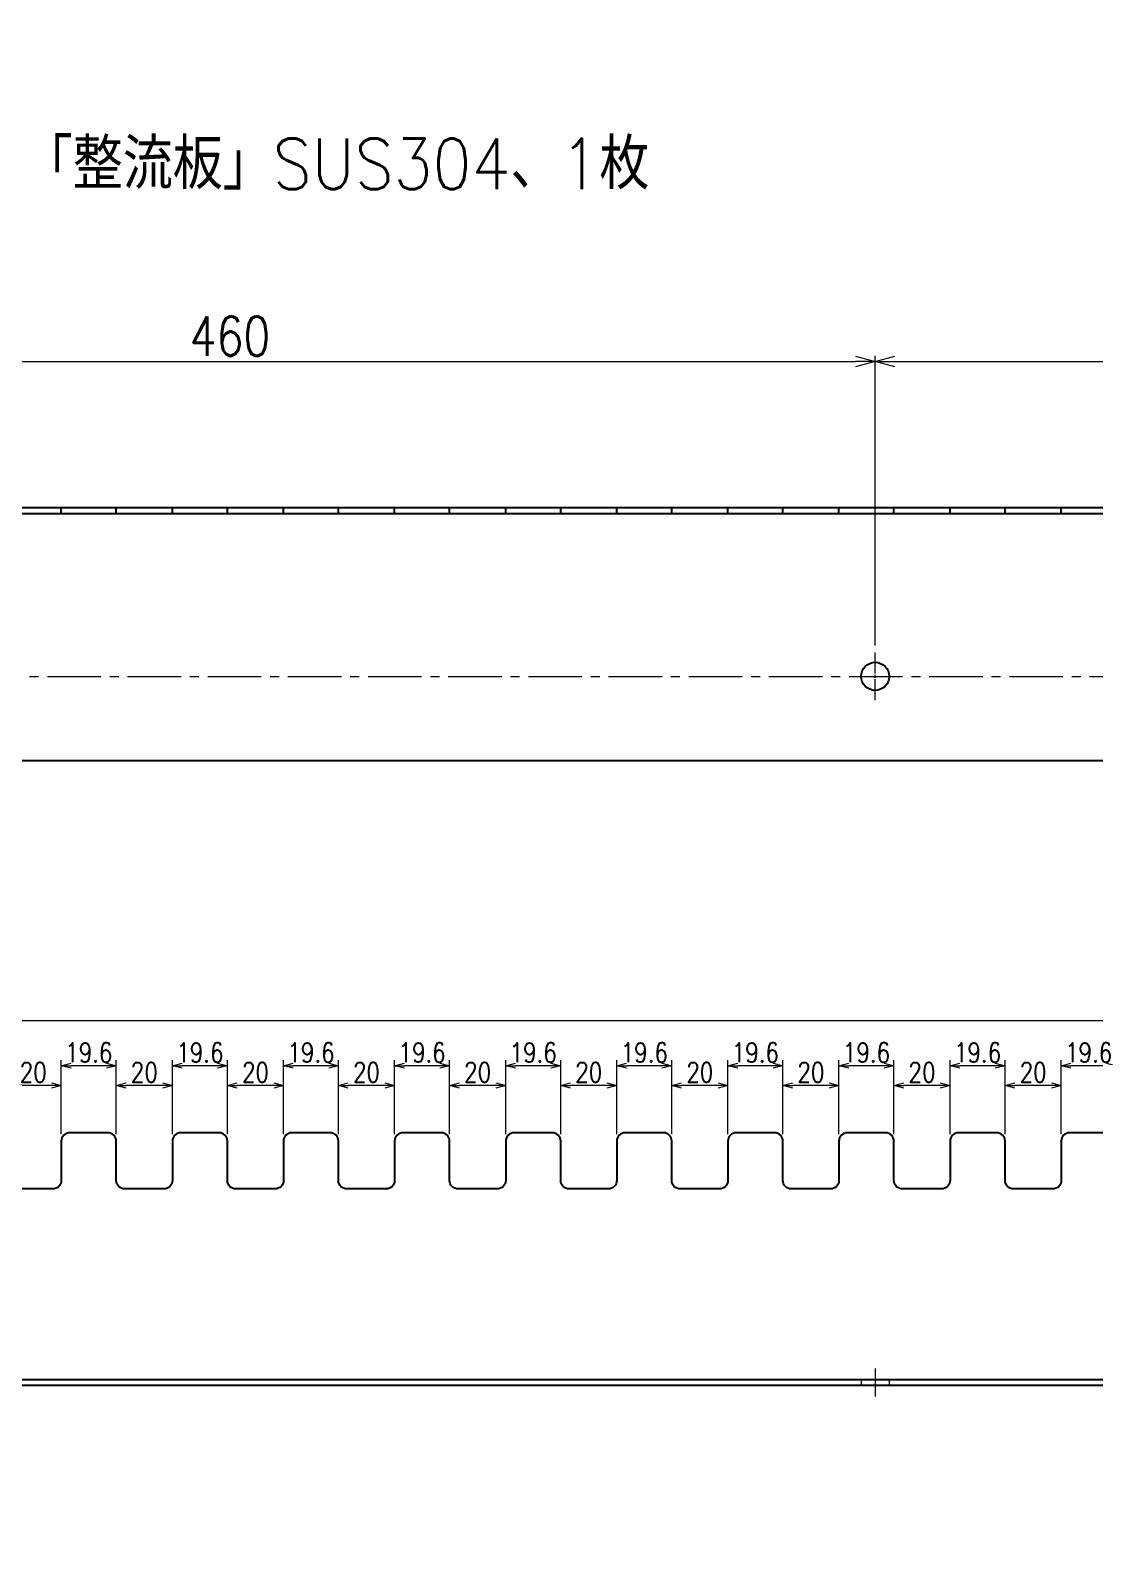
# Model space of a CAD drawing. Header units: millimetres. Extents: x 0 to 70370, y 0 to 11543.
# Drawn here: x 22884 to 23263, y 1950 to 2490 of the extents above; entities that cross this region are included whole.
import ezdxf
from ezdxf import colors
from ezdxf.entities.mleader import LeaderData, LeaderLine
from ezdxf.enums import TextEntityAlignment as Align
from ezdxf.math import Vec2, Vec3

# ---------------------------------------------------------------- set-up
doc = ezdxf.new("R2010")
doc.units = ezdxf.units.MM
doc.linetypes.add('CENTER2', pattern=[28.575, 19.05, -3.175, 3.175, -3.175])
doc.linetypes.add('HIDDEN2', pattern=[4.7625, 3.175, -1.5875])
for name, color, linetype, lineweight in [('01_外形線', 7, 'Continuous', 25), ('03_かくれ線', 6, 'HIDDEN2', 13), ('04_中心線', 1, 'CENTER2', 9), ('06_文字', 7, 'Continuous', 13), ('07_寸法線', 3, 'Continuous', 9)]:
    doc.layers.add(name, color=color, linetype=linetype, lineweight=lineweight)
doc.styles.add('KSS_TXT', font='txt.shx', dxfattribs={"bigfont": 'extfont2.shx'})
doc.styles.get("Standard").update_dxf_attribs({"font": 'arial.ttf'})
doc.styles.add('寸法用', font='simplex.shx', dxfattribs={"width": 0.8, "bigfont": '@extfont2.shx'})
doc.dimstyles.new('機械製図用', dxfattribs={"dimtxt": 3.5, "dimasz": 3.5, "dimexe": 2, "dimexo": 0, "dimgap": 1.2, "dimtad": 1, "dimdsep": 46, "dimtxsty": '寸法用', "dimblk": 'OPEN30', "dimcen": 0, "dimclrd": 256, "dimclre": 256, "dimclrt": 7, "dimazin": 2, "dimtm": 1e-09, "dimtfac": 0.75, "dimtmove": 0, "dimatfit": 3, "dimldrblk": 'OPEN30', "dimfxl": 1, "dimlwd": -1, "dimlwe": -1, "dimarcsym": 0})

# ---------------------------------------------------------------- blocks, each defined once
blk = doc.blocks.new('_Open30')
at = {"color": 0, "linetype": 'ByBlock', "lineweight": -2}
for p, q in [((-1, 0.268), (0, 0)), ((0, 0), (-1, -0.268)), ((0, 0), (-1, 0))]:
    blk.add_line(p, q, dxfattribs=at)
blk = doc.blocks.new('*D2569')
at = {"layer": '07_寸法線', "transparency": 16777216}
for p, q in [((22674.99, 2079.28), (22674.99, 2138.82)), ((22681.99, 2136.82), (24354.99, 2136.82)), ((24361.99, 2099.34), (24361.99, 2138.82))]:
    blk.add_line(p, q, dxfattribs=at)
at = {"layer": 'Defpoints', "color": 0, "transparency": 16777216}
for p in [(24361.99, 2136.82), (24361.99, 2096.84), (22674.99, 2076.78)]:
    blk.add_point(p, dxfattribs=at)
at = {"layer": '07_寸法線', "transparency": 16777216, "xscale": 7, "yscale": 7, "zscale": 7, "rotation": 180}
blk.add_blockref('_Open30', (22674.99, 2136.82), dxfattribs=at)
at = {"layer": '07_寸法線', "transparency": 16777216, "xscale": 7, "yscale": 7, "zscale": 7}
blk.add_blockref('_Open30', (24361.99, 2136.82), dxfattribs=at)
at = {"layer": '07_寸法線', "color": 7, "transparency": 16777216, "insert": (23518.49, 2145.82), "char_height": 14, "attachment_point": 5, "style": '寸法用'}
blk.add_mtext('1687', dxfattribs=at)
blk = doc.blocks.new('*D2560')
at = {"layer": '07_寸法線', "transparency": 16777216}
for p, q in [((23184.99, 2270.43), (23184.99, 2373.64)), ((23851.99, 2270.43), (23851.99, 2373.64)), ((23191.99, 2371.64), (23844.99, 2371.64))]:
    blk.add_line(p, q, dxfattribs=at)
at = {"layer": 'Defpoints', "color": 0, "transparency": 16777216}
for p in [(23851.99, 2371.64), (23184.99, 2267.93), (23851.99, 2267.93)]:
    blk.add_point(p, dxfattribs=at)
at = {"layer": '07_寸法線', "transparency": 16777216, "xscale": 7, "yscale": 7, "zscale": 7, "rotation": 180}
blk.add_blockref('_Open30', (23184.99, 2371.64), dxfattribs=at)
at = {"layer": '07_寸法線', "transparency": 16777216, "xscale": 7, "yscale": 7, "zscale": 7}
blk.add_blockref('_Open30', (23851.99, 2371.64), dxfattribs=at)
at = {"layer": '07_寸法線', "color": 7, "transparency": 16777216, "insert": (23518.49, 2380.64), "char_height": 14, "attachment_point": 5, "style": '寸法用'}
blk.add_mtext('667', dxfattribs=at)
blk = doc.blocks.new('*D2561')
at = {"layer": '07_寸法線', "transparency": 16777216}
for p, q in [((22724.99, 2270.43), (22724.99, 2373.64)), ((23184.99, 2270.43), (23184.99, 2373.64)), ((22731.99, 2371.64), (23177.99, 2371.64))]:
    blk.add_line(p, q, dxfattribs=at)
at = {"layer": 'Defpoints', "color": 0, "transparency": 16777216}
for p in [(23184.99, 2371.64), (22724.99, 2267.93), (23184.99, 2267.93)]:
    blk.add_point(p, dxfattribs=at)
at = {"layer": '07_寸法線', "transparency": 16777216, "xscale": 7, "yscale": 7, "zscale": 7, "rotation": 180}
blk.add_blockref('_Open30', (22724.99, 2371.64), dxfattribs=at)
at = {"layer": '07_寸法線', "transparency": 16777216, "xscale": 7, "yscale": 7, "zscale": 7}
blk.add_blockref('_Open30', (23184.99, 2371.64), dxfattribs=at)
at = {"layer": '07_寸法線', "color": 7, "transparency": 16777216, "insert": (22954.99, 2380.64), "char_height": 14, "attachment_point": 5, "style": '寸法用'}
blk.add_mtext('460', dxfattribs=at)
blk = doc.blocks.new('*D2494')
at = {"layer": '07_寸法線', "transparency": 16777216}
for p, q in [((22874.89, 2099.28), (22874.89, 2115.64)), ((22894.89, 2096.28), (22894.89, 2115.64)), ((22891.39, 2113.64), (22878.39, 2113.64))]:
    blk.add_line(p, q, dxfattribs=at)
at = {"layer": 'Defpoints', "color": 0, "transparency": 16777216}
for p in [(22874.89, 2113.64), (22874.89, 2096.78), (22894.89, 2093.78)]:
    blk.add_point(p, dxfattribs=at)
at = {"layer": '07_寸法線', "transparency": 16777216, "xscale": 3.5, "yscale": 3.5, "zscale": 3.5, "rotation": 180}
blk.add_blockref('_Open30', (22874.89, 2113.64), dxfattribs=at)
at = {"layer": '07_寸法線', "transparency": 16777216, "xscale": 3.5, "yscale": 3.5, "zscale": 3.5}
blk.add_blockref('_Open30', (22894.89, 2113.64), dxfattribs=at)
at = {"layer": '07_寸法線', "color": 7, "transparency": 16777216, "insert": (22884.89, 2118.34), "char_height": 7, "attachment_point": 5, "style": '寸法用'}
blk.add_mtext('20', dxfattribs=at)
blk = doc.blocks.new('*D2495')
at = {"layer": '07_寸法線', "transparency": 16777216}
for p, q in [((22894.89, 2096.28), (22894.89, 2122.68)), ((22910.99, 2120.68), (22898.39, 2120.68)), ((22914.49, 2096.28), (22914.49, 2122.68))]:
    blk.add_line(p, q, dxfattribs=at)
at = {"layer": 'Defpoints', "color": 0, "transparency": 16777216}
for p in [(22894.89, 2120.68), (22894.89, 2093.78), (22914.49, 2093.78)]:
    blk.add_point(p, dxfattribs=at)
at = {"layer": '07_寸法線', "transparency": 16777216, "xscale": 3.5, "yscale": 3.5, "zscale": 3.5, "rotation": 180}
blk.add_blockref('_Open30', (22894.89, 2120.68), dxfattribs=at)
at = {"layer": '07_寸法線', "transparency": 16777216, "xscale": 3.5, "yscale": 3.5, "zscale": 3.5}
blk.add_blockref('_Open30', (22914.49, 2120.68), dxfattribs=at)
at = {"layer": '07_寸法線', "color": 7, "transparency": 16777216, "insert": (22904.69, 2125.38), "char_height": 7, "attachment_point": 5, "style": '寸法用'}
blk.add_mtext('19.6', dxfattribs=at)
blk = doc.blocks.new('*D2496')
at = {"layer": '07_寸法線', "transparency": 16777216}
for p, q in [((22914.49, 2099.28), (22914.49, 2115.64)), ((22934.49, 2096.28), (22934.49, 2115.64)), ((22930.99, 2113.64), (22917.99, 2113.64))]:
    blk.add_line(p, q, dxfattribs=at)
at = {"layer": 'Defpoints', "color": 0, "transparency": 16777216}
for p in [(22914.49, 2113.64), (22914.49, 2096.78), (22934.49, 2093.78)]:
    blk.add_point(p, dxfattribs=at)
at = {"layer": '07_寸法線', "transparency": 16777216, "xscale": 3.5, "yscale": 3.5, "zscale": 3.5, "rotation": 180}
blk.add_blockref('_Open30', (22914.49, 2113.64), dxfattribs=at)
at = {"layer": '07_寸法線', "transparency": 16777216, "xscale": 3.5, "yscale": 3.5, "zscale": 3.5}
blk.add_blockref('_Open30', (22934.49, 2113.64), dxfattribs=at)
at = {"layer": '07_寸法線', "color": 7, "transparency": 16777216, "insert": (22924.49, 2118.34), "char_height": 7, "attachment_point": 5, "style": '寸法用'}
blk.add_mtext('20', dxfattribs=at)
blk = doc.blocks.new('*D2497')
at = {"layer": '07_寸法線', "transparency": 16777216}
for p, q in [((22934.49, 2096.28), (22934.49, 2122.68)), ((22950.59, 2120.68), (22937.99, 2120.68)), ((22954.09, 2096.28), (22954.09, 2122.68))]:
    blk.add_line(p, q, dxfattribs=at)
at = {"layer": 'Defpoints', "color": 0, "transparency": 16777216}
for p in [(22934.49, 2120.68), (22934.49, 2093.78), (22954.09, 2093.78)]:
    blk.add_point(p, dxfattribs=at)
at = {"layer": '07_寸法線', "transparency": 16777216, "xscale": 3.5, "yscale": 3.5, "zscale": 3.5, "rotation": 180}
blk.add_blockref('_Open30', (22934.49, 2120.68), dxfattribs=at)
at = {"layer": '07_寸法線', "transparency": 16777216, "xscale": 3.5, "yscale": 3.5, "zscale": 3.5}
blk.add_blockref('_Open30', (22954.09, 2120.68), dxfattribs=at)
at = {"layer": '07_寸法線', "color": 7, "transparency": 16777216, "insert": (22944.29, 2125.38), "char_height": 7, "attachment_point": 5, "style": '寸法用'}
blk.add_mtext('19.6', dxfattribs=at)
blk = doc.blocks.new('*D2498')
at = {"layer": '07_寸法線', "transparency": 16777216}
for p, q in [((22954.09, 2099.28), (22954.09, 2115.64)), ((22974.09, 2096.28), (22974.09, 2115.64)), ((22970.59, 2113.64), (22957.59, 2113.64))]:
    blk.add_line(p, q, dxfattribs=at)
at = {"layer": 'Defpoints', "color": 0, "transparency": 16777216}
for p in [(22954.09, 2113.64), (22954.09, 2096.78), (22974.09, 2093.78)]:
    blk.add_point(p, dxfattribs=at)
at = {"layer": '07_寸法線', "transparency": 16777216, "xscale": 3.5, "yscale": 3.5, "zscale": 3.5, "rotation": 180}
blk.add_blockref('_Open30', (22954.09, 2113.64), dxfattribs=at)
at = {"layer": '07_寸法線', "transparency": 16777216, "xscale": 3.5, "yscale": 3.5, "zscale": 3.5}
blk.add_blockref('_Open30', (22974.09, 2113.64), dxfattribs=at)
at = {"layer": '07_寸法線', "color": 7, "transparency": 16777216, "insert": (22964.09, 2118.34), "char_height": 7, "attachment_point": 5, "style": '寸法用'}
blk.add_mtext('20', dxfattribs=at)
blk = doc.blocks.new('*D2499')
at = {"layer": '07_寸法線', "transparency": 16777216}
for p, q in [((22974.09, 2096.28), (22974.09, 2122.68)), ((22990.19, 2120.68), (22977.59, 2120.68)), ((22993.69, 2096.28), (22993.69, 2122.68))]:
    blk.add_line(p, q, dxfattribs=at)
at = {"layer": 'Defpoints', "color": 0, "transparency": 16777216}
for p in [(22974.09, 2120.68), (22974.09, 2093.78), (22993.69, 2093.78)]:
    blk.add_point(p, dxfattribs=at)
at = {"layer": '07_寸法線', "transparency": 16777216, "xscale": 3.5, "yscale": 3.5, "zscale": 3.5, "rotation": 180}
blk.add_blockref('_Open30', (22974.09, 2120.68), dxfattribs=at)
at = {"layer": '07_寸法線', "transparency": 16777216, "xscale": 3.5, "yscale": 3.5, "zscale": 3.5}
blk.add_blockref('_Open30', (22993.69, 2120.68), dxfattribs=at)
at = {"layer": '07_寸法線', "color": 7, "transparency": 16777216, "insert": (22983.89, 2125.38), "char_height": 7, "attachment_point": 5, "style": '寸法用'}
blk.add_mtext('19.6', dxfattribs=at)
blk = doc.blocks.new('*D2500')
at = {"layer": '07_寸法線', "transparency": 16777216}
for p, q in [((22993.69, 2099.28), (22993.69, 2115.64)), ((23013.69, 2096.28), (23013.69, 2115.64)), ((23010.19, 2113.64), (22997.19, 2113.64))]:
    blk.add_line(p, q, dxfattribs=at)
at = {"layer": 'Defpoints', "color": 0, "transparency": 16777216}
for p in [(22993.69, 2113.64), (22993.69, 2096.78), (23013.69, 2093.78)]:
    blk.add_point(p, dxfattribs=at)
at = {"layer": '07_寸法線', "transparency": 16777216, "xscale": 3.5, "yscale": 3.5, "zscale": 3.5, "rotation": 180}
blk.add_blockref('_Open30', (22993.69, 2113.64), dxfattribs=at)
at = {"layer": '07_寸法線', "transparency": 16777216, "xscale": 3.5, "yscale": 3.5, "zscale": 3.5}
blk.add_blockref('_Open30', (23013.69, 2113.64), dxfattribs=at)
at = {"layer": '07_寸法線', "color": 7, "transparency": 16777216, "insert": (23003.69, 2118.34), "char_height": 7, "attachment_point": 5, "style": '寸法用'}
blk.add_mtext('20', dxfattribs=at)
blk = doc.blocks.new('*D2501')
at = {"layer": '07_寸法線', "transparency": 16777216}
for p, q in [((23013.69, 2096.28), (23013.69, 2122.68)), ((23029.79, 2120.68), (23017.19, 2120.68)), ((23033.29, 2096.28), (23033.29, 2122.68))]:
    blk.add_line(p, q, dxfattribs=at)
at = {"layer": 'Defpoints', "color": 0, "transparency": 16777216}
for p in [(23013.69, 2120.68), (23013.69, 2093.78), (23033.29, 2093.78)]:
    blk.add_point(p, dxfattribs=at)
at = {"layer": '07_寸法線', "transparency": 16777216, "xscale": 3.5, "yscale": 3.5, "zscale": 3.5, "rotation": 180}
blk.add_blockref('_Open30', (23013.69, 2120.68), dxfattribs=at)
at = {"layer": '07_寸法線', "transparency": 16777216, "xscale": 3.5, "yscale": 3.5, "zscale": 3.5}
blk.add_blockref('_Open30', (23033.29, 2120.68), dxfattribs=at)
at = {"layer": '07_寸法線', "color": 7, "transparency": 16777216, "insert": (23023.49, 2125.38), "char_height": 7, "attachment_point": 5, "style": '寸法用'}
blk.add_mtext('19.6', dxfattribs=at)
blk = doc.blocks.new('*D2502')
at = {"layer": '07_寸法線', "transparency": 16777216}
for p, q in [((23033.29, 2099.28), (23033.29, 2115.64)), ((23053.29, 2096.28), (23053.29, 2115.64)), ((23049.79, 2113.64), (23036.79, 2113.64))]:
    blk.add_line(p, q, dxfattribs=at)
at = {"layer": 'Defpoints', "color": 0, "transparency": 16777216}
for p in [(23033.29, 2113.64), (23033.29, 2096.78), (23053.29, 2093.78)]:
    blk.add_point(p, dxfattribs=at)
at = {"layer": '07_寸法線', "transparency": 16777216, "xscale": 3.5, "yscale": 3.5, "zscale": 3.5, "rotation": 180}
blk.add_blockref('_Open30', (23033.29, 2113.64), dxfattribs=at)
at = {"layer": '07_寸法線', "transparency": 16777216, "xscale": 3.5, "yscale": 3.5, "zscale": 3.5}
blk.add_blockref('_Open30', (23053.29, 2113.64), dxfattribs=at)
at = {"layer": '07_寸法線', "color": 7, "transparency": 16777216, "insert": (23043.29, 2118.34), "char_height": 7, "attachment_point": 5, "style": '寸法用'}
blk.add_mtext('20', dxfattribs=at)
blk = doc.blocks.new('*D2503')
at = {"layer": '07_寸法線', "transparency": 16777216}
for p, q in [((23053.29, 2096.28), (23053.29, 2122.68)), ((23069.39, 2120.68), (23056.79, 2120.68)), ((23072.89, 2096.28), (23072.89, 2122.68))]:
    blk.add_line(p, q, dxfattribs=at)
at = {"layer": 'Defpoints', "color": 0, "transparency": 16777216}
for p in [(23053.29, 2120.68), (23053.29, 2093.78), (23072.89, 2093.78)]:
    blk.add_point(p, dxfattribs=at)
at = {"layer": '07_寸法線', "transparency": 16777216, "xscale": 3.5, "yscale": 3.5, "zscale": 3.5, "rotation": 180}
blk.add_blockref('_Open30', (23053.29, 2120.68), dxfattribs=at)
at = {"layer": '07_寸法線', "transparency": 16777216, "xscale": 3.5, "yscale": 3.5, "zscale": 3.5}
blk.add_blockref('_Open30', (23072.89, 2120.68), dxfattribs=at)
at = {"layer": '07_寸法線', "color": 7, "transparency": 16777216, "insert": (23063.09, 2125.38), "char_height": 7, "attachment_point": 5, "style": '寸法用'}
blk.add_mtext('19.6', dxfattribs=at)
blk = doc.blocks.new('*D2464')
at = {"layer": '07_寸法線', "transparency": 16777216}
for p, q in [((23072.89, 2099.28), (23072.89, 2115.64)), ((23092.89, 2096.28), (23092.89, 2115.64)), ((23089.39, 2113.64), (23076.39, 2113.64))]:
    blk.add_line(p, q, dxfattribs=at)
at = {"layer": 'Defpoints', "color": 0, "transparency": 16777216}
for p in [(23072.89, 2113.64), (23072.89, 2096.78), (23092.89, 2093.78)]:
    blk.add_point(p, dxfattribs=at)
at = {"layer": '07_寸法線', "transparency": 16777216, "xscale": 3.5, "yscale": 3.5, "zscale": 3.5, "rotation": 180}
blk.add_blockref('_Open30', (23072.89, 2113.64), dxfattribs=at)
at = {"layer": '07_寸法線', "transparency": 16777216, "xscale": 3.5, "yscale": 3.5, "zscale": 3.5}
blk.add_blockref('_Open30', (23092.89, 2113.64), dxfattribs=at)
at = {"layer": '07_寸法線', "color": 7, "transparency": 16777216, "insert": (23082.89, 2118.34), "char_height": 7, "attachment_point": 5, "style": '寸法用'}
blk.add_mtext('20', dxfattribs=at)
blk = doc.blocks.new('*D2465')
at = {"layer": '07_寸法線', "transparency": 16777216}
for p, q in [((23092.89, 2096.28), (23092.89, 2122.68)), ((23108.99, 2120.68), (23096.39, 2120.68)), ((23112.49, 2096.28), (23112.49, 2122.68))]:
    blk.add_line(p, q, dxfattribs=at)
at = {"layer": 'Defpoints', "color": 0, "transparency": 16777216}
for p in [(23092.89, 2120.68), (23092.89, 2093.78), (23112.49, 2093.78)]:
    blk.add_point(p, dxfattribs=at)
at = {"layer": '07_寸法線', "transparency": 16777216, "xscale": 3.5, "yscale": 3.5, "zscale": 3.5, "rotation": 180}
blk.add_blockref('_Open30', (23092.89, 2120.68), dxfattribs=at)
at = {"layer": '07_寸法線', "transparency": 16777216, "xscale": 3.5, "yscale": 3.5, "zscale": 3.5}
blk.add_blockref('_Open30', (23112.49, 2120.68), dxfattribs=at)
at = {"layer": '07_寸法線', "color": 7, "transparency": 16777216, "insert": (23102.69, 2125.38), "char_height": 7, "attachment_point": 5, "style": '寸法用'}
blk.add_mtext('19.6', dxfattribs=at)
blk = doc.blocks.new('*D2466')
at = {"layer": '07_寸法線', "transparency": 16777216}
for p, q in [((23112.49, 2099.28), (23112.49, 2115.64)), ((23132.49, 2096.28), (23132.49, 2115.64)), ((23128.99, 2113.64), (23115.99, 2113.64))]:
    blk.add_line(p, q, dxfattribs=at)
at = {"layer": 'Defpoints', "color": 0, "transparency": 16777216}
for p in [(23112.49, 2113.64), (23112.49, 2096.78), (23132.49, 2093.78)]:
    blk.add_point(p, dxfattribs=at)
at = {"layer": '07_寸法線', "transparency": 16777216, "xscale": 3.5, "yscale": 3.5, "zscale": 3.5, "rotation": 180}
blk.add_blockref('_Open30', (23112.49, 2113.64), dxfattribs=at)
at = {"layer": '07_寸法線', "transparency": 16777216, "xscale": 3.5, "yscale": 3.5, "zscale": 3.5}
blk.add_blockref('_Open30', (23132.49, 2113.64), dxfattribs=at)
at = {"layer": '07_寸法線', "color": 7, "transparency": 16777216, "insert": (23122.49, 2118.34), "char_height": 7, "attachment_point": 5, "style": '寸法用'}
blk.add_mtext('20', dxfattribs=at)
blk = doc.blocks.new('*D2467')
at = {"layer": '07_寸法線', "transparency": 16777216}
for p, q in [((23132.49, 2096.28), (23132.49, 2122.68)), ((23148.59, 2120.68), (23135.99, 2120.68)), ((23152.09, 2096.28), (23152.09, 2122.68))]:
    blk.add_line(p, q, dxfattribs=at)
at = {"layer": 'Defpoints', "color": 0, "transparency": 16777216}
for p in [(23132.49, 2120.68), (23132.49, 2093.78), (23152.09, 2093.78)]:
    blk.add_point(p, dxfattribs=at)
at = {"layer": '07_寸法線', "transparency": 16777216, "xscale": 3.5, "yscale": 3.5, "zscale": 3.5, "rotation": 180}
blk.add_blockref('_Open30', (23132.49, 2120.68), dxfattribs=at)
at = {"layer": '07_寸法線', "transparency": 16777216, "xscale": 3.5, "yscale": 3.5, "zscale": 3.5}
blk.add_blockref('_Open30', (23152.09, 2120.68), dxfattribs=at)
at = {"layer": '07_寸法線', "color": 7, "transparency": 16777216, "insert": (23142.29, 2125.38), "char_height": 7, "attachment_point": 5, "style": '寸法用'}
blk.add_mtext('19.6', dxfattribs=at)
blk = doc.blocks.new('*D2468')
at = {"layer": '07_寸法線', "transparency": 16777216}
for p, q in [((23152.09, 2099.28), (23152.09, 2115.64)), ((23172.09, 2096.28), (23172.09, 2115.64)), ((23168.59, 2113.64), (23155.59, 2113.64))]:
    blk.add_line(p, q, dxfattribs=at)
at = {"layer": 'Defpoints', "color": 0, "transparency": 16777216}
for p in [(23152.09, 2113.64), (23152.09, 2096.78), (23172.09, 2093.78)]:
    blk.add_point(p, dxfattribs=at)
at = {"layer": '07_寸法線', "transparency": 16777216, "xscale": 3.5, "yscale": 3.5, "zscale": 3.5, "rotation": 180}
blk.add_blockref('_Open30', (23152.09, 2113.64), dxfattribs=at)
at = {"layer": '07_寸法線', "transparency": 16777216, "xscale": 3.5, "yscale": 3.5, "zscale": 3.5}
blk.add_blockref('_Open30', (23172.09, 2113.64), dxfattribs=at)
at = {"layer": '07_寸法線', "color": 7, "transparency": 16777216, "insert": (23162.09, 2118.34), "char_height": 7, "attachment_point": 5, "style": '寸法用'}
blk.add_mtext('20', dxfattribs=at)
blk = doc.blocks.new('*D2469')
at = {"layer": '07_寸法線', "transparency": 16777216}
for p, q in [((23172.09, 2096.28), (23172.09, 2122.68)), ((23188.19, 2120.68), (23175.59, 2120.68)), ((23191.69, 2096.28), (23191.69, 2122.68))]:
    blk.add_line(p, q, dxfattribs=at)
at = {"layer": 'Defpoints', "color": 0, "transparency": 16777216}
for p in [(23172.09, 2120.68), (23172.09, 2093.78), (23191.69, 2093.78)]:
    blk.add_point(p, dxfattribs=at)
at = {"layer": '07_寸法線', "transparency": 16777216, "xscale": 3.5, "yscale": 3.5, "zscale": 3.5, "rotation": 180}
blk.add_blockref('_Open30', (23172.09, 2120.68), dxfattribs=at)
at = {"layer": '07_寸法線', "transparency": 16777216, "xscale": 3.5, "yscale": 3.5, "zscale": 3.5}
blk.add_blockref('_Open30', (23191.69, 2120.68), dxfattribs=at)
at = {"layer": '07_寸法線', "color": 7, "transparency": 16777216, "insert": (23181.89, 2125.38), "char_height": 7, "attachment_point": 5, "style": '寸法用'}
blk.add_mtext('19.6', dxfattribs=at)
blk = doc.blocks.new('*D2470')
at = {"layer": '07_寸法線', "transparency": 16777216}
for p, q in [((23191.69, 2099.28), (23191.69, 2115.64)), ((23211.69, 2096.28), (23211.69, 2115.64)), ((23208.19, 2113.64), (23195.19, 2113.64))]:
    blk.add_line(p, q, dxfattribs=at)
at = {"layer": 'Defpoints', "color": 0, "transparency": 16777216}
for p in [(23191.69, 2113.64), (23191.69, 2096.78), (23211.69, 2093.78)]:
    blk.add_point(p, dxfattribs=at)
at = {"layer": '07_寸法線', "transparency": 16777216, "xscale": 3.5, "yscale": 3.5, "zscale": 3.5, "rotation": 180}
blk.add_blockref('_Open30', (23191.69, 2113.64), dxfattribs=at)
at = {"layer": '07_寸法線', "transparency": 16777216, "xscale": 3.5, "yscale": 3.5, "zscale": 3.5}
blk.add_blockref('_Open30', (23211.69, 2113.64), dxfattribs=at)
at = {"layer": '07_寸法線', "color": 7, "transparency": 16777216, "insert": (23201.69, 2118.34), "char_height": 7, "attachment_point": 5, "style": '寸法用'}
blk.add_mtext('20', dxfattribs=at)
blk = doc.blocks.new('*D2471')
at = {"layer": '07_寸法線', "transparency": 16777216}
for p, q in [((23211.69, 2096.28), (23211.69, 2122.68)), ((23227.79, 2120.68), (23215.19, 2120.68)), ((23231.29, 2096.28), (23231.29, 2122.68))]:
    blk.add_line(p, q, dxfattribs=at)
at = {"layer": 'Defpoints', "color": 0, "transparency": 16777216}
for p in [(23211.69, 2120.68), (23211.69, 2093.78), (23231.29, 2093.78)]:
    blk.add_point(p, dxfattribs=at)
at = {"layer": '07_寸法線', "transparency": 16777216, "xscale": 3.5, "yscale": 3.5, "zscale": 3.5, "rotation": 180}
blk.add_blockref('_Open30', (23211.69, 2120.68), dxfattribs=at)
at = {"layer": '07_寸法線', "transparency": 16777216, "xscale": 3.5, "yscale": 3.5, "zscale": 3.5}
blk.add_blockref('_Open30', (23231.29, 2120.68), dxfattribs=at)
at = {"layer": '07_寸法線', "color": 7, "transparency": 16777216, "insert": (23221.49, 2125.38), "char_height": 7, "attachment_point": 5, "style": '寸法用'}
blk.add_mtext('19.6', dxfattribs=at)
blk = doc.blocks.new('*D2472')
at = {"layer": '07_寸法線', "transparency": 16777216}
for p, q in [((23231.29, 2099.28), (23231.29, 2115.64)), ((23251.29, 2096.28), (23251.29, 2115.64)), ((23247.79, 2113.64), (23234.79, 2113.64))]:
    blk.add_line(p, q, dxfattribs=at)
at = {"layer": 'Defpoints', "color": 0, "transparency": 16777216}
for p in [(23231.29, 2113.64), (23231.29, 2096.78), (23251.29, 2093.78)]:
    blk.add_point(p, dxfattribs=at)
at = {"layer": '07_寸法線', "transparency": 16777216, "xscale": 3.5, "yscale": 3.5, "zscale": 3.5, "rotation": 180}
blk.add_blockref('_Open30', (23231.29, 2113.64), dxfattribs=at)
at = {"layer": '07_寸法線', "transparency": 16777216, "xscale": 3.5, "yscale": 3.5, "zscale": 3.5}
blk.add_blockref('_Open30', (23251.29, 2113.64), dxfattribs=at)
at = {"layer": '07_寸法線', "color": 7, "transparency": 16777216, "insert": (23241.29, 2118.34), "char_height": 7, "attachment_point": 5, "style": '寸法用'}
blk.add_mtext('20', dxfattribs=at)
blk = doc.blocks.new('*D2473')
at = {"layer": '07_寸法線', "transparency": 16777216}
for p, q in [((23251.29, 2096.28), (23251.29, 2122.68)), ((23267.39, 2120.68), (23254.79, 2120.68)), ((23270.89, 2096.28), (23270.89, 2122.68))]:
    blk.add_line(p, q, dxfattribs=at)
at = {"layer": 'Defpoints', "color": 0, "transparency": 16777216}
for p in [(23251.29, 2120.68), (23251.29, 2093.78), (23270.89, 2093.78)]:
    blk.add_point(p, dxfattribs=at)
at = {"layer": '07_寸法線', "transparency": 16777216, "xscale": 3.5, "yscale": 3.5, "zscale": 3.5, "rotation": 180}
blk.add_blockref('_Open30', (23251.29, 2120.68), dxfattribs=at)
at = {"layer": '07_寸法線', "transparency": 16777216, "xscale": 3.5, "yscale": 3.5, "zscale": 3.5}
blk.add_blockref('_Open30', (23270.89, 2120.68), dxfattribs=at)
at = {"layer": '07_寸法線', "color": 7, "transparency": 16777216, "insert": (23261.09, 2125.38), "char_height": 7, "attachment_point": 5, "style": '寸法用'}
blk.add_mtext('19.6', dxfattribs=at)
blk = doc.blocks.new('*U2610')
at = {"layer": '04_中心線', "color": 0, "linetype": 'CENTER2', "transparency": 16777216}
for p, q in [((0, 1), (0, 8.5)), ((-8.5, 0), (-1, 0)), ((1, 0), (8.5, 0)), ((0, -8.5), (0, -1))]:
    blk.add_line(p, q, dxfattribs=at)
at = {"layer": '04_中心線', "color": 0, "linetype": 'Continuous', "transparency": 16777216}
for p, q in [((-0.5, 0), (0.5, 0)), ((0, -0.5), (0, 0.5))]:
    blk.add_line(p, q, dxfattribs=at)
blk = doc.blocks.new('AM_BALLOON1')
at = {"transparency": 16777216}
blk.add_circle((0, 0), 5, dxfattribs=at)
blk.add_attdef('B_NUMBER', text='', height=3, dxfattribs=at).set_placement((0, 0), align=Align.MIDDLE_CENTER)
blk = doc.blocks.new('_OPEN')
at = {"color": 0, "linetype": 'ByBlock'}
for p, q in [((-1, 0.17), (0, 0)), ((0, 0), (-1, -0.17)), ((0, 0), (-1, 0))]:
    blk.add_line(p, q, dxfattribs=at)

msp = doc.modelspace()

# ---------------------------------------------------------------- linework, layer by layer
at = {"layer": '01_外形線'}
for p, q in [((24361.989, 2319.425), (22674.989, 2319.425)), ((22894.889, 2317.425), (22894.889, 2319.425)), ((22914.489, 2317.425), (22914.489, 2319.425)), ((22934.489, 2317.425), (22934.489, 2319.425)), ((22954.089, 2317.425), (22954.089, 2319.425)), ((22974.089, 2317.425), (22974.089, 2319.425)), ((22993.689, 2317.425), (22993.689, 2319.425)), ((23013.689, 2317.425), (23013.689, 2319.425)), ((23033.289, 2317.425), (23033.289, 2319.425)), ((23053.289, 2317.425), (23053.289, 2319.425)), ((23072.889, 2317.425), (23072.889, 2319.425)), ((23092.889, 2317.425), (23092.889, 2319.425)), ((23112.489, 2317.425), (23112.489, 2319.425)), ((23132.489, 2317.425), (23132.489, 2319.425)), ((23152.089, 2317.425), (23152.089, 2319.425)), ((23172.089, 2317.425), (23172.089, 2319.425)), ((23191.689, 2317.425), (23191.689, 2319.425)), ((23211.689, 2317.425), (23211.689, 2319.425)), ((23231.289, 2317.425), (23231.289, 2319.425)), ((23251.289, 2317.425), (23251.289, 2319.425)), ((22674.989, 2317.425), (24361.989, 2317.425)), ((22677.989, 2229.425), (24281.989, 2229.425)), ((24361.989, 2008.778), (22674.989, 2008.778)), ((22674.989, 2006.778), (24361.989, 2006.778))]:
    msp.add_line(p, q, dxfattribs=at)
for points in [[(23030.289, 2096.778), (23016.689, 2096.778, 0.4142136), (23013.689, 2093.778), (23013.689, 2079.778, -0.4142136), (23010.689, 2076.778), (22996.689, 2076.778, -0.4142136), (22993.689, 2079.778), (22993.689, 2093.778, 0.4142136), (22990.689, 2096.778), (22977.089, 2096.778, 0.4142136), (22974.089, 2093.778), (22974.089, 2079.778, -0.4142136), (22971.089, 2076.778), (22957.089, 2076.778, -0.4142136), (22954.089, 2079.778), (22954.089, 2093.778, 0.4142136), (22951.089, 2096.778), (22937.489, 2096.778, 0.4142136), (22934.489, 2093.778), (22934.489, 2079.778, -0.4142136), (22931.489, 2076.778), (22917.489, 2076.778, -0.4142136), (22914.489, 2079.778), (22914.489, 2093.778, 0.4142136), (22911.489, 2096.778), (22897.889, 2096.778, 0.4142136), (22894.889, 2093.778), (22894.889, 2079.778, -0.4142136), (22891.889, 2076.778), (22877.889, 2076.778, -0.4142136)], [(23267.889, 2096.778), (23254.289, 2096.778, 0.4142136), (23251.289, 2093.778), (23251.289, 2079.778, -0.4142136), (23248.289, 2076.778), (23234.289, 2076.778, -0.4142136), (23231.289, 2079.778), (23231.289, 2093.778, 0.4142136), (23228.289, 2096.778), (23214.689, 2096.778, 0.4142136), (23211.689, 2093.778), (23211.689, 2079.778, -0.4142136), (23208.689, 2076.778), (23194.689, 2076.778, -0.4142136), (23191.689, 2079.778), (23191.689, 2093.778, 0.4142136), (23188.689, 2096.778), (23175.089, 2096.778, 0.4142136), (23172.089, 2093.778), (23172.089, 2079.778, -0.4142136), (23169.089, 2076.778), (23155.089, 2076.778, -0.4142136), (23152.089, 2079.778), (23152.089, 2093.778, 0.4142136), (23149.089, 2096.778), (23135.489, 2096.778, 0.4142136), (23132.489, 2093.778), (23132.489, 2079.778, -0.4142136), (23129.489, 2076.778), (23115.489, 2076.778, -0.4142136), (23112.489, 2079.778), (23112.489, 2093.778, 0.4142136), (23109.489, 2096.778), (23095.889, 2096.778, 0.4142136), (23092.889, 2093.778), (23092.889, 2079.778, -0.4142136), (23089.889, 2076.778), (23075.889, 2076.778, -0.4142136), (23072.889, 2079.778), (23072.889, 2093.778, 0.4142136), (23069.889, 2096.778), (23056.289, 2096.778, 0.4142136), (23053.289, 2093.778), (23053.289, 2079.778, -0.4142136), (23050.289, 2076.778), (23036.289, 2076.778, -0.4142136), (23033.289, 2079.778), (23033.289, 2093.778, 0.4142136), (23030.289, 2096.778)]]:
    msp.add_lwpolyline(points, format="xyb", dxfattribs=at)
msp.add_circle((23184.989, 2259.425), 5, dxfattribs=at)
at = {"layer": '03_かくれ線'}
for p, q in [((23179.989, 2008.778), (23179.989, 2006.778)), ((23189.989, 2008.778), (23189.989, 2006.778))]:
    msp.add_line(p, q, dxfattribs=at)
at = {"layer": '04_中心線'}
for p, q in [((22718.489, 2259.425), (24318.489, 2259.425)), ((23184.989, 2012.778), (23184.989, 2002.778))]:
    msp.add_line(p, q, dxfattribs=at)

# ---------------------------------------------------------------- block references
at = {"layer": '04_中心線', "linetype": 'CENTER2'}
msp.add_blockref('*U2610', (23184.989, 2259.425), dxfattribs=at)

# ---------------------------------------------------------------- texts
at = {"layer": '06_文字', "color": 3, "style": 'KSS_TXT', "width": 0.9}
msp.add_text('「整流板」SUS304、1枚', height=18, dxfattribs=at).set_placement((22881.17, 2433.041))

# ---------------------------------------------------------------- dimensions: what is measured, and where the dimension line sits
at = {"layer": '07_寸法線'}
for base, p1, p2, picture, middle in [((23184.989, 2371.64), (22724.989, 2267.925), (23184.989, 2267.925), '*D2561', (22954.989, 2380.64)), ((23851.989, 2371.64), (23184.989, 2267.925), (23851.989, 2267.925), '*D2560', (23518.489, 2380.64)), ((24361.989, 2136.822), (22674.989, 2076.778), (24361.989, 2096.842), '*D2569', (23518.489, 2145.822))]:
    dim = msp.add_linear_dim(base=base, p1=p1, p2=p2, dimstyle='機械製図用', override={"dimtxt": 14, "dimasz": 7, "dimexo": 2.5, "dimgap": 2}, dxfattribs=at)
    dim.commit()
    dim.dimension.update_dxf_attribs({"geometry": picture, "text_midpoint": middle})
for base, p1, p2, picture, middle in [((22894.889, 2120.677), (22914.489, 2093.778), (22894.889, 2093.778), '*D2495', (22904.689, 2125.377)), ((22934.489, 2120.677), (22954.089, 2093.778), (22934.489, 2093.778), '*D2497', (22944.289, 2125.377)), ((22974.089, 2120.677), (22993.689, 2093.778), (22974.089, 2093.778), '*D2499', (22983.889, 2125.377)), ((23013.689, 2120.677), (23033.289, 2093.778), (23013.689, 2093.778), '*D2501', (23023.489, 2125.377)), ((23053.289, 2120.677), (23072.889, 2093.778), (23053.289, 2093.778), '*D2503', (23063.089, 2125.377)), ((23092.889, 2120.677), (23112.489, 2093.778), (23092.889, 2093.778), '*D2465', (23102.689, 2125.377)), ((23132.489, 2120.677), (23152.089, 2093.778), (23132.489, 2093.778), '*D2467', (23142.289, 2125.377)), ((23172.089, 2120.677), (23191.689, 2093.778), (23172.089, 2093.778), '*D2469', (23181.889, 2125.377)), ((23211.689, 2120.677), (23231.289, 2093.778), (23211.689, 2093.778), '*D2471', (23221.489, 2125.377)), ((23251.289, 2120.677), (23270.889, 2093.778), (23251.289, 2093.778), '*D2473', (23261.089, 2125.377)), ((22874.889, 2113.635), (22894.889, 2093.778), (22874.889, 2096.778), '*D2494', (22884.889, 2118.335)), ((22914.489, 2113.635), (22934.489, 2093.778), (22914.489, 2096.778), '*D2496', (22924.489, 2118.335)), ((22954.089, 2113.635), (22974.089, 2093.778), (22954.089, 2096.778), '*D2498', (22964.089, 2118.335)), ((22993.689, 2113.635), (23013.689, 2093.778), (22993.689, 2096.778), '*D2500', (23003.689, 2118.335)), ((23033.289, 2113.635), (23053.289, 2093.778), (23033.289, 2096.778), '*D2502', (23043.289, 2118.335)), ((23072.889, 2113.635), (23092.889, 2093.778), (23072.889, 2096.778), '*D2464', (23082.889, 2118.335)), ((23112.489, 2113.635), (23132.489, 2093.778), (23112.489, 2096.778), '*D2466', (23122.489, 2118.335)), ((23152.089, 2113.635), (23172.089, 2093.778), (23152.089, 2096.778), '*D2468', (23162.089, 2118.335)), ((23191.689, 2113.635), (23211.689, 2093.778), (23191.689, 2096.778), '*D2470', (23201.689, 2118.335)), ((23231.289, 2113.635), (23251.289, 2093.778), (23231.289, 2096.778), '*D2472', (23241.289, 2118.335))]:
    dim = msp.add_linear_dim(base=base, p1=p1, p2=p2, angle=180, dimstyle='機械製図用', override={"dimtxt": 7, "dimexo": 2.5}, dxfattribs=at)
    dim.commit()
    dim.dimension.update_dxf_attribs({"geometry": picture, "text_midpoint": middle})

# ---------------------------------------------------------------- leaders
ml = msp.add_multileader_block('Standard', dxfattribs=at)
ml.set_content('AM_BALLOON1', color=256, scale=9.3744318)
ml.set_attribute('B_NUMBER', '1', width=0)
ml.set_leader_properties(color=256, linetype='ByLayer', lineweight=-1)
ml.set_arrow_properties(name='OPEN')
ml.build(insert=Vec2(0, 0))
ml.multileader.update_dxf_attribs({"leader_type": 0, "has_dogleg": 0, "text_right_attachment_type": 6, "dogleg_length": 0, "arrow_head_size": 4.688, "scale": 2.5, "block_connection_type": 1})
ctx = ml.context
ctx.base_point, ctx.scale, ctx.char_height, ctx.arrow_head_size, ctx.landing_gap_size, ctx.plane_origin = Vec3(33418.771, 3166.995), 2.5, 9.375, 4.688, 4.688, Vec3(33418.771, 3166.995)
ctx.right_attachment, ctx.attachment_type = 6, 1
notes = []
notes.append((ctx, [(0, (0, 0, 0), (0, 0), (1, 0), 1, [])]))
ctx.block.insert = Vec3(33418.771, 3166.995)
ml = msp.add_multileader_block('Standard', dxfattribs=at)
ml.set_content('AM_BALLOON1', color=256, scale=7.4995455)
ml.set_attribute('B_NUMBER', '1A', width=0)
ml.set_leader_properties(color=256, linetype='ByLayer', lineweight=-1)
ml.set_arrow_properties(name='OPEN')
ml.build(insert=Vec2(0, 0))
ml.multileader.update_dxf_attribs({"leader_type": 0, "has_dogleg": 0, "text_right_attachment_type": 6, "dogleg_length": 0, "arrow_head_size": 3.75, "scale": 2.5, "block_connection_type": 1})
ctx = ml.context
ctx.base_point, ctx.scale, ctx.char_height, ctx.arrow_head_size, ctx.landing_gap_size, ctx.plane_origin = Vec3(35324.795, 3132.322), 2.5, 7.5, 3.75, 3.75, Vec3(35324.795, 3132.322)
ctx.right_attachment, ctx.attachment_type = 6, 1
notes.append((ctx, [(0, (0, 0, 0), (0, 0), (1, 0), 1, [])]))
ctx.block.insert = Vec3(35324.795, 3132.322)
ml = msp.add_multileader_block('Standard', dxfattribs=at)
ml.set_content('AM_BALLOON1', color=256, scale=7.4995455)
ml.set_attribute('B_NUMBER', '2', width=0)
ml.set_leader_properties(color=256, linetype='ByLayer', lineweight=-1)
ml.set_arrow_properties(name='OPEN')
ml.build(insert=Vec2(0, 0))
ml.multileader.update_dxf_attribs({"leader_type": 0, "has_dogleg": 0, "text_right_attachment_type": 6, "dogleg_length": 0, "arrow_head_size": 3.75, "scale": 2.5, "block_connection_type": 1})
ctx = ml.context
ctx.base_point, ctx.scale, ctx.char_height, ctx.arrow_head_size, ctx.landing_gap_size, ctx.plane_origin = Vec3(37084.606, 2712.991), 2.5, 7.5, 3.75, 3.75, Vec3(37084.606, 2712.991)
ctx.right_attachment, ctx.attachment_type = 6, 1
notes.append((ctx, [(0, (0, 0, 0), (0, 0), (1, 0), 1, [])]))
ctx.block.insert = Vec3(37084.606, 2712.991)
ml = msp.add_multileader_block('Standard', dxfattribs=at)
ml.set_content('AM_BALLOON1', color=256, scale=7.4995455)
ml.set_attribute('B_NUMBER', '3', width=0)
ml.set_leader_properties(color=256, linetype='ByLayer', lineweight=-1)
ml.set_arrow_properties(name='OPEN')
ml.build(insert=Vec2(0, 0))
ml.multileader.update_dxf_attribs({"leader_type": 0, "has_dogleg": 0, "text_right_attachment_type": 6, "dogleg_length": 0, "arrow_head_size": 3.75, "scale": 2.5, "block_connection_type": 1})
ctx = ml.context
ctx.base_point, ctx.scale, ctx.char_height, ctx.arrow_head_size, ctx.landing_gap_size, ctx.plane_origin = Vec3(38565.945, 2679.176), 2.5, 7.5, 3.75, 3.75, Vec3(38565.945, 2679.176)
ctx.right_attachment, ctx.attachment_type = 6, 1
notes.append((ctx, [(0, (0, 0, 0), (0, 0), (1, 0), 1, [])]))
ctx.block.insert = Vec3(38565.945, 2679.176)
ml = msp.add_multileader_block('Standard', dxfattribs=at)
ml.set_content('AM_BALLOON1', color=256, scale=7.4995455)
ml.set_attribute('B_NUMBER', '1B', width=0)
ml.set_leader_properties(color=256, linetype='ByLayer', lineweight=-1)
ml.set_arrow_properties(name='OPEN')
ml.build(insert=Vec2(0, 0))
ml.multileader.update_dxf_attribs({"leader_type": 0, "has_dogleg": 0, "text_right_attachment_type": 6, "dogleg_length": 0, "arrow_head_size": 3.75, "scale": 2.5, "block_connection_type": 1})
ctx = ml.context
ctx.base_point, ctx.scale, ctx.char_height, ctx.arrow_head_size, ctx.landing_gap_size, ctx.plane_origin = Vec3(35324.795, 2449.628), 2.5, 7.5, 3.75, 3.75, Vec3(35324.795, 2449.628)
ctx.right_attachment, ctx.attachment_type = 6, 1
notes.append((ctx, [(0, (0, 0, 0), (0, 0), (1, 0), 1, [])]))
ctx.block.insert = Vec3(35324.795, 2449.628)
ml = msp.add_multileader_block('Standard', dxfattribs=at)
ml.set_content('AM_BALLOON1', color=256, scale=5.0246955)
ml.set_attribute('B_NUMBER', '1', width=0)
ml.set_leader_properties(color=256, linetype='ByLayer', lineweight=-1)
ml.set_arrow_properties(name='OPEN')
ml.build(insert=Vec2(0, 0))
ml.multileader.update_dxf_attribs({"leader_type": 0, "has_dogleg": 0, "text_right_attachment_type": 6, "dogleg_length": 0, "arrow_head_size": 2.513, "scale": 2.5, "block_connection_type": 1})
ctx = ml.context
ctx.base_point, ctx.scale, ctx.char_height, ctx.arrow_head_size, ctx.landing_gap_size, ctx.plane_origin = Vec3(40332.084, 2013.345), 2.5, 5.025, 2.513, 2.513, Vec3(40332.084, 2013.345)
ctx.right_attachment, ctx.attachment_type = 6, 1
notes.append((ctx, [(0, (0, 0, 0), (0, 0), (1, 0), 1, [])]))
ctx.block.insert = Vec3(40332.084, 2013.345)
ml = msp.add_multileader_block('Standard', dxfattribs=at)
ml.set_content('AM_BALLOON1', color=256, scale=5.0246955)
ml.set_attribute('B_NUMBER', '2', width=0)
ml.set_leader_properties(color=256, linetype='ByLayer', lineweight=-1)
ml.set_arrow_properties(name='OPEN')
ml.build(insert=Vec2(0, 0))
ml.multileader.update_dxf_attribs({"leader_type": 0, "has_dogleg": 0, "text_right_attachment_type": 6, "dogleg_length": 0, "arrow_head_size": 2.513, "scale": 2.5, "block_connection_type": 1})
ctx = ml.context
ctx.base_point, ctx.scale, ctx.char_height, ctx.arrow_head_size, ctx.landing_gap_size, ctx.plane_origin = Vec3(41277.991, 2013.345), 2.5, 5.025, 2.513, 2.513, Vec3(41277.991, 2013.345)
ctx.right_attachment, ctx.attachment_type = 6, 1
notes.append((ctx, [(0, (0, 0, 0), (0, 0), (1, 0), 1, [])]))
ctx.block.insert = Vec3(41277.991, 2013.345)
for ctx, leaders in notes:
    for number, flags, end, landing, length, lines in leaders:
        leader = LeaderData()
        leader.index, (leader.has_last_leader_line, leader.has_dogleg_vector, leader.attachment_direction) = number, flags
        leader.last_leader_point, leader.dogleg_vector, leader.dogleg_length = Vec3(end), Vec3(landing), length
        for number, points, colour, breaks in lines:
            line = LeaderLine()
            line.index, line.vertices, line.color, line.breaks = number, Vec3.list(points), colors.encode_raw_color(colour), breaks
            leader.lines.append(line)
        ctx.leaders.append(leader)

doc.saveas('drawing.dxf')
